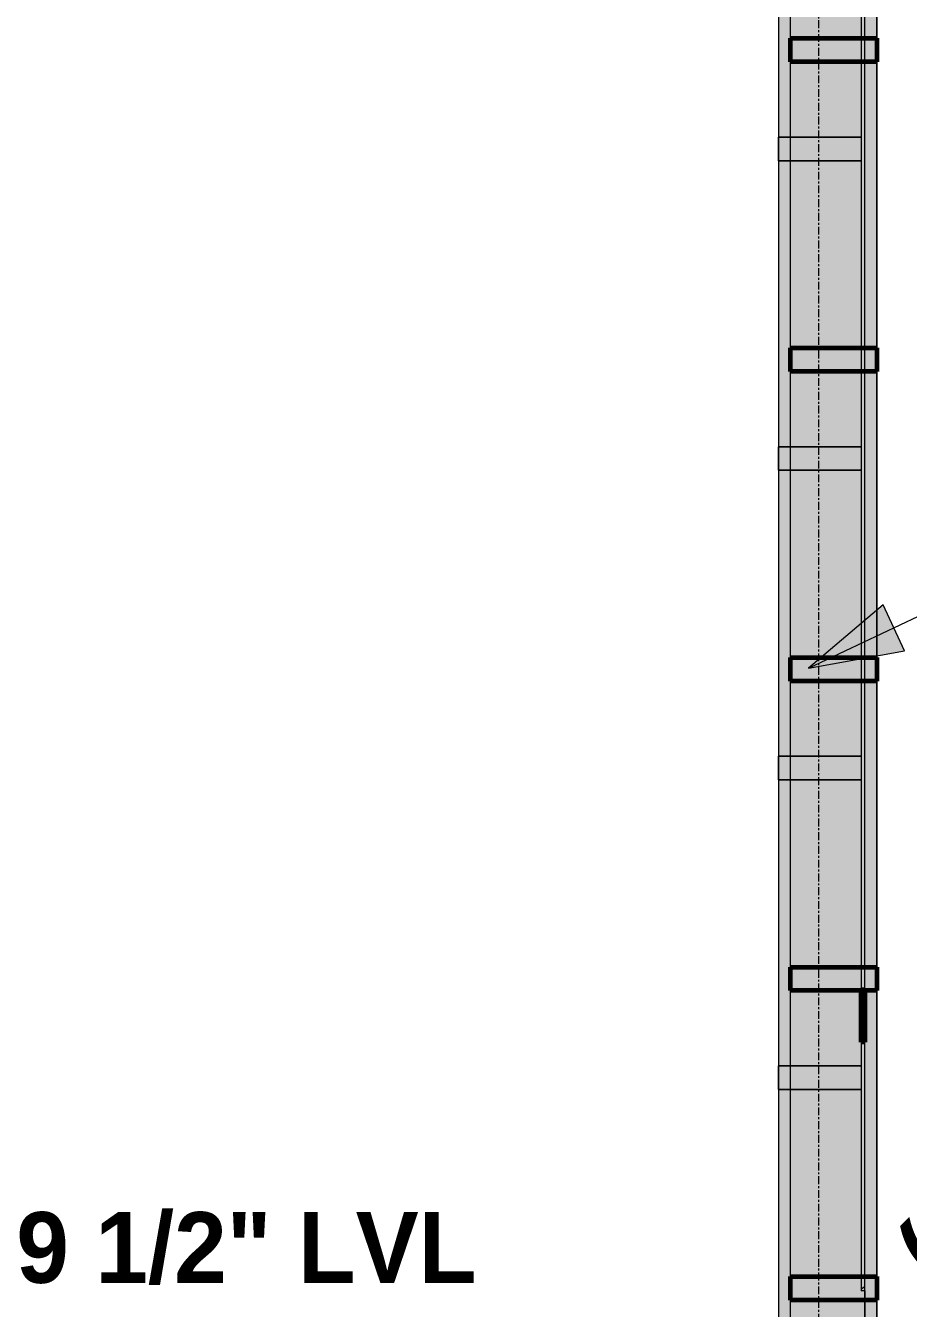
# Model space of a CAD drawing. Header units: inches. Extents: x -3226 to -1722, y 8184 to 8997.
# Drawn here: x -2382.2 to -2326.1, y 8511.6 to 8593.1 of the extents above; entities that cross this region are included whole.
import ezdxf

# ---------------------------------------------------------------- set-up
doc = ezdxf.new("R2010")
doc.units = ezdxf.units.IN
doc.header["$MEASUREMENT"] = 0
doc.linetypes.add('Grid Line 1_2_', pattern=[0.8749999999999999, 0.4999999999999999, -0.125, 0.125, -0.125])
for name, color, linetype, lineweight in [('A-GLAZ-CWMG', 51, 'Continuous', 9), ('A-GLAZ-CWMG-2', 51, 'Continuous', 60), ('G-ANNO-TEXT', 231, 'Continuous', 9), ('S-BEAM', 12, 'Continuous', 9), ('S-BEAM-3', 193, 'Continuous', 9), ('S-BEAM-4', 12, 'Continuous', 60), ('S-BEAM-IDEN', 2, 'Continuous', 9), ('S-COLS-IDEN', 171, 'Continuous', 9), ('S-GRID-1', 1, 'Grid Line 1_2_', 9)]:
    doc.layers.add(name, color=color, linetype=linetype, lineweight=lineweight)
doc.layers.add('A-GLAZ-CWMG-1', color=235, linetype='Continuous', lineweight=9, transparency=0.4)
doc.styles.add('Century Gothic_B', font='GOTHICB.TTF', dxfattribs={"height": 4.499999999999996})

# ---------------------------------------------------------------- blocks, each defined once
blk = doc.blocks.new('Rectangular Mullion - Stud - Base_Head-V1-FRAMING - 2ND FLOOR')
at = {"layer": 'A-GLAZ-CWMG-1'}
h = blk.add_hatch(color=256, dxfattribs=at)
h.paths.add_polyline_path([(-2328.086683847686, 8493.917037755384), (-2328.086683847614, 8506.819381505382), (-2328.836683847605, 8506.819381505382), (-2328.836683847733, 8505.819381505295), (-2333.586683847638, 8505.819381505295), (-2333.586683847663, 8493.917037755386)], flags=0)
h.paths.add_polyline_path([(-2328.836683847711, 8510.319381505384), (-2328.086683847591, 8510.319381505382), (-2328.086683847591, 8512.100631505378), (-2328.836683847711, 8512.100631505378), (-2328.836683847711, 8510.819381505366)], flags=0)
for points in [[(-2328.086683847614, 8506.819381505382), (-2328.086683847614, 8510.319381505382), (-2328.836683847605, 8510.319381505384), (-2328.836683847605, 8506.819381505382)], [(-2328.086683847686, 8492.417037755384), (-2328.086683847686, 8493.917037755384), (-2333.586683847663, 8493.917037755386), (-2333.586683847663, 8492.417037755386)]]:
    blk.add_hatch(color=256, dxfattribs=at).paths.add_polyline_path(points, flags=0)
at = {"layer": 'A-GLAZ-CWMG'}
for p, q in [((-2333.586683847614, 8510.819381505362), (-2333.586683847613, 8512.10063150538)), ((-2333.586683847614, 8510.819381505362), (-2333.586683847613, 8512.10063150538)), ((-2328.086683847613, 8512.100631505373), (-2328.086683847635, 8493.917037755373)), ((-2328.086683847635, 8493.917037755373), (-2328.086683847613, 8512.100631505373)), ((-2333.586683847635, 8493.91703775538), (-2333.58668384762, 8506.319381505362)), ((-2333.586683847635, 8493.91703775538), (-2333.58668384762, 8506.319381505362)), ((-2333.586683847636, 8492.417037755378), (-2333.586683847635, 8493.91703775538)), ((-2333.586683847636, 8492.417037755378), (-2333.586683847635, 8493.91703775538)), ((-2328.086683847635, 8493.917037755373), (-2328.086683847636, 8492.417037755371)), ((-2328.086683847636, 8492.417037755371), (-2328.086683847635, 8493.917037755373))]:
    blk.add_line(p, q, dxfattribs=at)
blk = doc.blocks.new('Rectangular Mullion - Stud - Base_Head-1810186-FRAMING - 2ND FLOOR')
at = {"layer": 'A-GLAZ-CWMG-1'}
for points in [[(-2328.08668384771, 8415.182662755384), (-2328.086683847709, 8433.366256505382), (-2333.586683847733, 8433.366256505384), (-2333.586683847733, 8415.182662755384)], [(-2328.086683847709, 8413.682662755376), (-2328.08668384771, 8415.182662755384), (-2333.586683847733, 8415.182662755384), (-2333.586683847733, 8413.682662755378)]]:
    blk.add_hatch(color=256, dxfattribs=at).paths.add_polyline_path(points, flags=0)
at = {"layer": 'A-GLAZ-CWMG'}
for p, q in [((-2333.586683847729, 8415.18266275538), (-2333.586683847707, 8433.36625650538)), ((-2333.586683847729, 8415.18266275538), (-2333.586683847707, 8433.36625650538)), ((-2328.086683847707, 8433.366256505373), (-2328.086683847729, 8415.182662755373)), ((-2328.086683847729, 8415.182662755373), (-2328.086683847707, 8433.366256505373)), ((-2333.58668384773, 8413.682662755378), (-2333.586683847729, 8415.18266275538)), ((-2333.58668384773, 8413.682662755378), (-2333.586683847729, 8415.18266275538)), ((-2328.086683847729, 8415.182662755373), (-2328.08668384773, 8413.682662755373)), ((-2328.08668384773, 8413.682662755373), (-2328.086683847729, 8415.182662755373))]:
    blk.add_line(p, q, dxfattribs=at)
blk = doc.blocks.new('Rectangular Mullion - Stud - Vertical-V2-FRAMING - 2ND FLOOR')
at = {"layer": 'A-GLAZ-CWMG'}
h = blk.add_hatch(dxfattribs=at)
h.set_pattern_fill('FP_3', color=256, style=0, pattern_type=2)
h.set_pattern_definition([(94.764, (-4053.333, 2328.087), (20.02931618821471, -264.3307305309629), [2.89, -286.108]), (78.69, (-4053.573, 2330.967), (14.76922922221695, 97.84663696919588), [3.671, -118.705]), (45, (-4052.853, 2334.567), (0, 24.0006183670338), [2.715, -31.226]), (43.152, (-4050.933, 2336.487), (358.505906509707, 337.5942767252627), [5.263999999999999, -521.0980000000001]), (77.005, (-4047.093, 2340.087), (-51.50723318222288, -215.1908780011646), [3.202, -316.9979999999999]), (90, (-4046.373, 2343.207), (-24, 24), [6, -18]), (99.46199999999997, (-4046.373, 2349.207), (16.21514078295856, -121.2976095988245), [2.92, -143.067]), (95.711, (-4046.853, 2328.087), (19.24913860139924, -216.4749802242839), [2.412, -238.785]), (90, (-4047.093, 2330.487), (-24, 24), [3.6, -20.4]), (61.699, (-4047.093, 2334.087), (141.1392946647662, 265.5406773952575), [3.543999999999999, -350.8119999999999]), (37.875, (-4045.413, 2337.207), (-122.5849696210112, -92.67717717440348), [5.472999999999999, -268.169]), (50.71100000000001, (-4041.093, 2340.567), (117.3845733059187, 146.1393804379483), [3.411, -337.693]), (83.66, (-4038.933, 2343.207), (18.7314135364156, 192.5853556813908), [4.347, -212.983]), (101.889, (-4038.453, 2347.527), (69.58287241230998, -336.5083835327913), [4.66, -461.336]), (96.70999999999997, (-4039.413, 2328.087), (-26.78553556260882, 215.6725673645682), [4.108, -406.7059999999999]), (86.633, (-4039.893, 2332.167), (21.19016941620646, 384.1656101346299), [4.087, -404.6180000000001]), (56.31, (-4039.653, 2336.247), (-35.07641904094049, -40.61546705707504), [4.327, -82.20700000000001]), (42.51, (-4037.253, 2339.847), (262.0099371695428, 242.1715808872137), [3.907, -386.785]), (75.069, (-4034.373, 2342.487), (69.01056513406328, 264.79744534243), [3.726, -368.854]), (90, (-4033.413, 2346.087), (-24, 24), [2.88, -21.12]), (102.995, (-4033.413, 2348.967), (-51.50723318222286, 215.1908780011647), [3.202, -316.998]), (90, (-4057.413, 2335.527), (-24, 24), [0.063, -23.937]), (226.848, (-4053.813, 2338.887), (337.5942767252627, 358.505906509707), [5.263999999999999, -521.0980000000001]), (243.435, (-4033.413, 2335.047), (-4.799913509046251, -33.59960893084434), [2.147, -51.519]), (261.87, (-4034.373, 2333.127), (-17.27987513798594, -144.9601737037302), [3.394, -166.312]), (293.199, (-4034.853, 2329.767), (53.79380276673779, -117.5174285835651), [1.828, -180.951]), (63.435, (-4053.813, 2338.887), (4.799913509046254, 33.59960893084435), [2.683, -50.982]), (83.29000000000002, (-4052.613, 2341.287), (-26.78553556260885, -215.6725673645682), [4.108, -406.7059999999999]), (100.125, (-4052.133, 2345.367), (-73.66378218911078, 407.7025083790818), [6.826000000000001, -675.804]), (100.305, (-4055.973, 2328.087), (-28.22483880559014, 143.2323319798936), [2.683, -265.6449999999999]), (74.476, (-4056.453, 2330.727), (-74.47540965250317, -263.3122991869006), [4.483999999999999, -443.873]), (47.121, (-4055.253, 2335.047), (-289.8411279118968, -310.289715117597), [4.585, -453.934]), (55.305, (-4052.133, 2338.407), (165.5030354409678, 241.7281733535124), [3.795, -375.679]), (80.538, (-4049.973, 2341.527), (16.21514078295858, 121.2976095988245), [4.38, -141.607]), (96.58200000000001, (-4049.253, 2345.847), (46.17851199007276, -408.2103708731354), [6.281000000000001, -621.859]), (98.13, (-4049.973, 2328.087), (17.27987513798594, -144.9601737037302), [3.394, -166.312]), (78.69, (-4050.453, 2331.447), (14.76922922221695, 97.84663696919588), [3.671, -118.705]), (47.49000000000001, (-4049.733, 2335.047), (-242.1715808872137, -262.0099371695428), [3.907, -386.785]), (45, (-4047.093, 2337.927), (0, 24.0006183670338), [4.412, -29.529]), (72.64600000000002, (-4043.973, 2341.047), (-98.73318410026577, -311.1457208534661), [4.023, -398.29]), (93.36599999999999, (-4042.773, 2344.887), (21.18346445820954, -384.1659799143434), [4.086999999999999, -404.618]), (107.103, (-4043.013, 2348.967), (-75.37452470121625, 238.96152613353), [3.263999999999999, -323.1709999999999]), (98.74600000000001, (-4043.973, 2328.087), (-27.60680007974507, 167.4452974268223), [3.157, -312.514]), (75.069, (-4044.453, 2331.207), (69.01056513406328, 264.79744534243), [3.726, -368.854]), (57.995, (-4043.493, 2334.807), (-76.31397481393552, -117.3041158020383), [4.528, -221.887]), (40.101, (-4041.093, 2338.647), (-313.2440778337897, -262.5224570852152), [5.961, -590.186]), (74.05500000000002, (-4036.533, 2342.487), (-30.33941317919353, -94.18917250375533), [3.493999999999999, -171.228]), (96.00899999999999, (-4035.573, 2345.847), (-26.49841583853793, 239.7372668778218), [4.584999999999999, -453.934]), (113.199, (-4036.053, 2350.407), (-53.79380276673778, 117.5174285835651), [1.828, -180.951]), (99.46199999999997, (-4036.773, 2328.087), (16.21514078295856, -121.2976095988245), [2.92, -143.067]), (79.992, (-4037.253, 2330.967), (45.2621938131503, 264.4835940776305), [4.143, -410.161]), (52.595, (-4036.533, 2335.047), (238.2169453167593, 313.363919411524), [5.135999999999999, -508.4859999999999]), (60.94500000000001, (-4057.413, 2339.127), (91.92571019735878, 170.2633482746983), [2.471, -244.624]), (79.21600000000001, (-4056.213, 2341.287), (-74.20400149796552, -383.5801133931345), [5.131, -507.931]), (97.12499999999997, (-4055.253, 2346.327), (18.09215437777888, -168.7389666881086), [5.805, -187.689])])
h.paths.add_polyline_path([(0.5937499999853911, -0.7500000000758859), (1.500000000010061, -0.750000000076909), (1.50000000000972, -1.00000000001819), (0.5937499999850501, -1.000000000017166)], flags=0)
for p, q in [((0, -5.5), (0, 0)), ((0, 0), (1.5, 0)), ((1.5, 0), (1.5, -0.7500000000154615)), ((1.5, -1.0000000000156), (1.5, -5.5)), ((1.5, -5.5), (0, -5.5))]:
    blk.add_line(p, q, dxfattribs=at)
at = {"layer": 'A-GLAZ-CWMG-2'}
for p, q in [((1.5, 0), (0, 0)), ((0, 0), (0, -5.500000000000113)), ((1.5, -5.500000000000113), (1.5, 0)), ((0, -5.500000000000113), (1.5, -5.500000000000113))]:
    blk.add_line(p, q, dxfattribs=at)
blk = doc.blocks.new('Rectangular Mullion - Stud - Vertical-V3-FRAMING - 2ND FLOOR')
at = {"layer": 'A-GLAZ-CWMG'}
h = blk.add_hatch(dxfattribs=at)
h.set_pattern_fill('FP_4', color=256, style=0, pattern_type=2)
h.set_pattern_definition([(94.764, (-4073.017, 2328.087), (20.02931618821471, -264.3307305309629), [2.89, -286.108]), (78.69, (-4073.257, 2330.967), (14.76922922221695, 97.84663696919588), [3.671, -118.705]), (45, (-4072.537, 2334.567), (0, 24.0006183670338), [2.715, -31.226]), (43.152, (-4070.617, 2336.487), (358.505906509707, 337.5942767252627), [5.263999999999999, -521.0980000000001]), (77.005, (-4066.777, 2340.087), (-51.50723318222288, -215.1908780011646), [3.202, -316.9979999999999]), (90, (-4066.057, 2343.207), (-24, 24), [6, -18]), (99.46199999999997, (-4066.057, 2349.207), (16.21514078295856, -121.2976095988245), [2.92, -143.067]), (95.711, (-4066.537, 2328.087), (19.24913860139924, -216.4749802242839), [2.412, -238.785]), (90, (-4066.777, 2330.487), (-24, 24), [3.6, -20.4]), (61.699, (-4066.777, 2334.087), (141.1392946647662, 265.5406773952575), [3.543999999999999, -350.8119999999999]), (37.875, (-4065.097, 2337.207), (-122.5849696210112, -92.67717717440348), [5.472999999999999, -268.169]), (50.71100000000001, (-4060.777, 2340.567), (117.3845733059187, 146.1393804379483), [3.411, -337.693]), (83.66, (-4058.617, 2343.207), (18.7314135364156, 192.5853556813908), [4.347, -212.983]), (101.889, (-4058.137, 2347.527), (69.58287241230998, -336.5083835327913), [4.66, -461.336]), (96.70999999999997, (-4059.097, 2328.087), (-26.78553556260882, 215.6725673645682), [4.108, -406.7059999999999]), (86.633, (-4059.577, 2332.167), (21.19016941620646, 384.1656101346299), [4.087, -404.6180000000001]), (56.31, (-4059.337, 2336.247), (-35.07641904094049, -40.61546705707504), [4.327, -82.20700000000001]), (42.51, (-4056.937, 2339.847), (262.0099371695428, 242.1715808872137), [3.907, -386.785]), (75.069, (-4054.057, 2342.487), (69.01056513406328, 264.79744534243), [3.726, -368.854]), (90, (-4053.097, 2346.087), (-24, 24), [2.88, -21.12]), (102.995, (-4053.097, 2348.967), (-51.50723318222286, 215.1908780011647), [3.202, -316.998]), (90, (-4077.097, 2335.527), (-24, 24), [0.063, -23.937]), (226.848, (-4073.497, 2338.887), (337.5942767252627, 358.505906509707), [5.263999999999999, -521.0980000000001]), (243.435, (-4053.097, 2335.047), (-4.799913509046251, -33.59960893084434), [2.147, -51.519]), (261.87, (-4054.057, 2333.127), (-17.27987513798594, -144.9601737037302), [3.394, -166.312]), (293.199, (-4054.537, 2329.767), (53.79380276673779, -117.5174285835651), [1.828, -180.951]), (63.435, (-4073.497, 2338.887), (4.799913509046254, 33.59960893084435), [2.683, -50.982]), (83.29000000000002, (-4072.297, 2341.287), (-26.78553556260885, -215.6725673645682), [4.108, -406.7059999999999]), (100.125, (-4071.817, 2345.367), (-73.66378218911078, 407.7025083790818), [6.826000000000001, -675.804]), (100.305, (-4075.657, 2328.087), (-28.22483880559014, 143.2323319798936), [2.683, -265.6449999999999]), (74.476, (-4076.137, 2330.727), (-74.47540965250317, -263.3122991869006), [4.483999999999999, -443.873]), (47.121, (-4074.937, 2335.047), (-289.8411279118968, -310.289715117597), [4.585, -453.934]), (55.305, (-4071.817, 2338.407), (165.5030354409678, 241.7281733535124), [3.795, -375.679]), (80.538, (-4069.657, 2341.527), (16.21514078295858, 121.2976095988245), [4.38, -141.607]), (96.58200000000001, (-4068.937, 2345.847), (46.17851199007276, -408.2103708731354), [6.281000000000001, -621.859]), (98.13, (-4069.657, 2328.087), (17.27987513798594, -144.9601737037302), [3.394, -166.312]), (78.69, (-4070.137, 2331.447), (14.76922922221695, 97.84663696919588), [3.671, -118.705]), (47.49000000000001, (-4069.417, 2335.047), (-242.1715808872137, -262.0099371695428), [3.907, -386.785]), (45, (-4066.777, 2337.927), (0, 24.0006183670338), [4.412, -29.529]), (72.64600000000002, (-4063.657, 2341.047), (-98.73318410026577, -311.1457208534661), [4.023, -398.29]), (93.36599999999999, (-4062.457, 2344.887), (21.18346445820954, -384.1659799143434), [4.086999999999999, -404.618]), (107.103, (-4062.697, 2348.967), (-75.37452470121625, 238.96152613353), [3.263999999999999, -323.1709999999999]), (98.74600000000001, (-4063.657, 2328.087), (-27.60680007974507, 167.4452974268223), [3.157, -312.514]), (75.069, (-4064.137, 2331.207), (69.01056513406328, 264.79744534243), [3.726, -368.854]), (57.995, (-4063.177, 2334.807), (-76.31397481393552, -117.3041158020383), [4.528, -221.887]), (40.101, (-4060.777, 2338.647), (-313.2440778337897, -262.5224570852152), [5.961, -590.186]), (74.05500000000002, (-4056.217, 2342.487), (-30.33941317919353, -94.18917250375533), [3.493999999999999, -171.228]), (96.00899999999999, (-4055.257, 2345.847), (-26.49841583853793, 239.7372668778218), [4.584999999999999, -453.934]), (113.199, (-4055.737, 2350.407), (-53.79380276673778, 117.5174285835651), [1.828, -180.951]), (99.46199999999997, (-4056.457, 2328.087), (16.21514078295856, -121.2976095988245), [2.92, -143.067]), (79.992, (-4056.937, 2330.967), (45.2621938131503, 264.4835940776305), [4.143, -410.161]), (52.595, (-4056.217, 2335.047), (238.2169453167593, 313.363919411524), [5.135999999999999, -508.4859999999999]), (60.94500000000001, (-4077.097, 2339.127), (91.92571019735878, 170.2633482746983), [2.471, -244.624]), (79.21600000000001, (-4075.897, 2341.287), (-74.20400149796552, -383.5801133931345), [5.131, -507.931]), (97.12499999999997, (-4074.937, 2346.327), (18.09215437777888, -168.7389666881086), [5.805, -187.689])])
h.paths.add_polyline_path([(0.07946514310455653, -0.7500000000746921), (1.500000000009635, -0.7500000000763974), (1.500000000009294, -0.9999999998877341), (0.07946514310421547, -0.9999999998860288)], flags=0)
for p, q in [((0, -0.7499999998846828), (0, 0)), ((0, 0), (1.5, 0)), ((1.5, 0), (1.5, -0.7499999998845223)), ((0, -5.5), (0, -1.0000000000156)), ((1.5, -1.00000000001544), (1.5, -5.5)), ((1.5, -5.5), (0, -5.5))]:
    blk.add_line(p, q, dxfattribs=at)
at = {"layer": 'A-GLAZ-CWMG-2'}
for p, q in [((1.5, 0), (0, 0)), ((0, 0), (0, -5.500000000000113)), ((1.5, -5.500000000000113), (1.5, 0)), ((0, -5.500000000000113), (1.5, -5.500000000000113))]:
    blk.add_line(p, q, dxfattribs=at)
blk = doc.blocks.new('Rectangular Mullion - Stud - Vertical-V4-FRAMING - 2ND FLOOR')
at = {"layer": 'A-GLAZ-CWMG'}
h = blk.add_hatch(dxfattribs=at)
h.set_pattern_fill('FP_5', color=256, style=0, pattern_type=2)
h.set_pattern_definition([(94.764, (-4092.7, 2328.087), (20.02931618821471, -264.3307305309629), [2.89, -286.108]), (78.69, (-4092.94, 2330.967), (14.76922922221695, 97.84663696919588), [3.671, -118.705]), (45, (-4092.22, 2334.567), (0, 24.0006183670338), [2.715, -31.226]), (43.152, (-4090.3, 2336.487), (358.505906509707, 337.5942767252627), [5.263999999999999, -521.0980000000001]), (77.005, (-4086.46, 2340.087), (-51.50723318222288, -215.1908780011646), [3.202, -316.9979999999999]), (90, (-4085.74, 2343.207), (-24, 24), [6, -18]), (99.46199999999997, (-4085.74, 2349.207), (16.21514078295856, -121.2976095988245), [2.92, -143.067]), (95.711, (-4086.22, 2328.087), (19.24913860139924, -216.4749802242839), [2.412, -238.785]), (90, (-4086.46, 2330.487), (-24, 24), [3.6, -20.4]), (61.699, (-4086.46, 2334.087), (141.1392946647662, 265.5406773952575), [3.543999999999999, -350.8119999999999]), (37.875, (-4084.78, 2337.207), (-122.5849696210112, -92.67717717440348), [5.472999999999999, -268.169]), (50.71100000000001, (-4080.46, 2340.567), (117.3845733059187, 146.1393804379483), [3.411, -337.693]), (83.66, (-4078.3, 2343.207), (18.7314135364156, 192.5853556813908), [4.347, -212.983]), (101.889, (-4077.82, 2347.527), (69.58287241230998, -336.5083835327913), [4.66, -461.336]), (96.70999999999997, (-4078.78, 2328.087), (-26.78553556260882, 215.6725673645682), [4.108, -406.7059999999999]), (86.633, (-4079.26, 2332.167), (21.19016941620646, 384.1656101346299), [4.087, -404.6180000000001]), (56.31, (-4079.02, 2336.247), (-35.07641904094049, -40.61546705707504), [4.327, -82.20700000000001]), (42.51, (-4076.62, 2339.847), (262.0099371695428, 242.1715808872137), [3.907, -386.785]), (75.069, (-4073.74, 2342.487), (69.01056513406328, 264.79744534243), [3.726, -368.854]), (90, (-4072.78, 2346.087), (-24, 24), [2.88, -21.12]), (102.995, (-4072.78, 2348.967), (-51.50723318222286, 215.1908780011647), [3.202, -316.998]), (90, (-4096.78, 2335.527), (-24, 24), [0.063, -23.937]), (226.848, (-4093.18, 2338.887), (337.5942767252627, 358.505906509707), [5.263999999999999, -521.0980000000001]), (243.435, (-4072.78, 2335.047), (-4.799913509046251, -33.59960893084434), [2.147, -51.519]), (261.87, (-4073.74, 2333.127), (-17.27987513798594, -144.9601737037302), [3.394, -166.312]), (293.199, (-4074.22, 2329.767), (53.79380276673779, -117.5174285835651), [1.828, -180.951]), (63.435, (-4093.18, 2338.887), (4.799913509046254, 33.59960893084435), [2.683, -50.982]), (83.29000000000002, (-4091.98, 2341.287), (-26.78553556260885, -215.6725673645682), [4.108, -406.7059999999999]), (100.125, (-4091.5, 2345.367), (-73.66378218911078, 407.7025083790818), [6.826000000000001, -675.804]), (100.305, (-4095.34, 2328.087), (-28.22483880559014, 143.2323319798936), [2.683, -265.6449999999999]), (74.476, (-4095.82, 2330.727), (-74.47540965250317, -263.3122991869006), [4.483999999999999, -443.873]), (47.121, (-4094.62, 2335.047), (-289.8411279118968, -310.289715117597), [4.585, -453.934]), (55.305, (-4091.5, 2338.407), (165.5030354409678, 241.7281733535124), [3.795, -375.679]), (80.538, (-4089.34, 2341.527), (16.21514078295858, 121.2976095988245), [4.38, -141.607]), (96.58200000000001, (-4088.62, 2345.847), (46.17851199007276, -408.2103708731354), [6.281000000000001, -621.859]), (98.13, (-4089.34, 2328.087), (17.27987513798594, -144.9601737037302), [3.394, -166.312]), (78.69, (-4089.82, 2331.447), (14.76922922221695, 97.84663696919588), [3.671, -118.705]), (47.49000000000001, (-4089.1, 2335.047), (-242.1715808872137, -262.0099371695428), [3.907, -386.785]), (45, (-4086.46, 2337.927), (0, 24.0006183670338), [4.412, -29.529]), (72.64600000000002, (-4083.34, 2341.047), (-98.73318410026577, -311.1457208534661), [4.023, -398.29]), (93.36599999999999, (-4082.14, 2344.887), (21.18346445820954, -384.1659799143434), [4.086999999999999, -404.618]), (107.103, (-4082.38, 2348.967), (-75.37452470121625, 238.96152613353), [3.263999999999999, -323.1709999999999]), (98.74600000000001, (-4083.34, 2328.087), (-27.60680007974507, 167.4452974268223), [3.157, -312.514]), (75.069, (-4083.82, 2331.207), (69.01056513406328, 264.79744534243), [3.726, -368.854]), (57.995, (-4082.86, 2334.807), (-76.31397481393552, -117.3041158020383), [4.528, -221.887]), (40.101, (-4080.46, 2338.647), (-313.2440778337897, -262.5224570852152), [5.961, -590.186]), (74.05500000000002, (-4075.9, 2342.487), (-30.33941317919353, -94.18917250375533), [3.493999999999999, -171.228]), (96.00899999999999, (-4074.94, 2345.847), (-26.49841583853793, 239.7372668778218), [4.584999999999999, -453.934]), (113.199, (-4075.42, 2350.407), (-53.79380276673778, 117.5174285835651), [1.828, -180.951]), (99.46199999999997, (-4076.14, 2328.087), (16.21514078295856, -121.2976095988245), [2.92, -143.067]), (79.992, (-4076.62, 2330.967), (45.2621938131503, 264.4835940776305), [4.143, -410.161]), (52.595, (-4075.9, 2335.047), (238.2169453167593, 313.363919411524), [5.135999999999999, -508.4859999999999]), (60.94500000000001, (-4096.78, 2339.127), (91.92571019735878, 170.2633482746983), [2.471, -244.624]), (79.21600000000001, (-4095.58, 2341.287), (-74.20400149796552, -383.5801133931345), [5.131, -507.931]), (97.12499999999997, (-4094.62, 2346.327), (18.09215437777888, -168.7389666881086), [5.805, -187.689])])
h.paths.add_polyline_path([(1.006128513836302e-11, -0.7500000000980548), (1.500000000009891, -0.7500000000999306), (1.500000000009549, -0.9999999999112673), (9.720224625198169e-12, -0.9999999999093915)], flags=0)
for p, q in [((0, -0.7499999998846821), (0, 0)), ((0, 0), (1.5, 0)), ((1.5, 0), (1.5, -0.7499999998846821)), ((0, -5.5), (0, -1.00000000001576)), ((1.5, -1.00000000001576), (1.5, -5.5)), ((1.5, -5.5), (0, -5.5))]:
    blk.add_line(p, q, dxfattribs=at)
at = {"layer": 'A-GLAZ-CWMG-2'}
for p, q in [((1.5, 0), (0, 0)), ((0, 0), (0, -5.500000000000113)), ((1.5, -5.500000000000113), (1.5, 0)), ((0, -5.500000000000113), (1.5, -5.500000000000113))]:
    blk.add_line(p, q, dxfattribs=at)
blk = doc.blocks.new('Rectangular Mullion - Stud - Vertical-V5-FRAMING - 2ND FLOOR')
at = {"layer": 'A-GLAZ-CWMG'}
h = blk.add_hatch(dxfattribs=at)
h.set_pattern_fill('FP_6', color=256, style=0, pattern_type=2)
h.set_pattern_definition([(94.764, (-4112.384, 2328.087), (20.02931618821471, -264.3307305309629), [2.89, -286.108]), (78.69, (-4112.624, 2330.967), (14.76922922221695, 97.84663696919588), [3.671, -118.705]), (45, (-4111.904, 2334.567), (0, 24.0006183670338), [2.715, -31.226]), (43.152, (-4109.984, 2336.487), (358.505906509707, 337.5942767252627), [5.263999999999999, -521.0980000000001]), (77.005, (-4106.144, 2340.087), (-51.50723318222288, -215.1908780011646), [3.202, -316.9979999999999]), (90, (-4105.424, 2343.207), (-24, 24), [6, -18]), (99.46199999999997, (-4105.424, 2349.207), (16.21514078295856, -121.2976095988245), [2.92, -143.067]), (95.711, (-4105.904, 2328.087), (19.24913860139924, -216.4749802242839), [2.412, -238.785]), (90, (-4106.144, 2330.487), (-24, 24), [3.6, -20.4]), (61.699, (-4106.144, 2334.087), (141.1392946647662, 265.5406773952575), [3.543999999999999, -350.8119999999999]), (37.875, (-4104.464, 2337.207), (-122.5849696210112, -92.67717717440348), [5.472999999999999, -268.169]), (50.71100000000001, (-4100.144, 2340.567), (117.3845733059187, 146.1393804379483), [3.411, -337.693]), (83.66, (-4097.984, 2343.207), (18.7314135364156, 192.5853556813908), [4.347, -212.983]), (101.889, (-4097.504, 2347.527), (69.58287241230998, -336.5083835327913), [4.66, -461.336]), (96.70999999999997, (-4098.464, 2328.087), (-26.78553556260882, 215.6725673645682), [4.108, -406.7059999999999]), (86.633, (-4098.944, 2332.167), (21.19016941620646, 384.1656101346299), [4.087, -404.6180000000001]), (56.31, (-4098.704000000001, 2336.247), (-35.07641904094049, -40.61546705707504), [4.327, -82.20700000000001]), (42.51, (-4096.304, 2339.847), (262.0099371695428, 242.1715808872137), [3.907, -386.785]), (75.069, (-4093.424, 2342.487), (69.01056513406328, 264.79744534243), [3.726, -368.854]), (90, (-4092.464, 2346.087), (-24, 24), [2.88, -21.12]), (102.995, (-4092.464, 2348.967), (-51.50723318222286, 215.1908780011647), [3.202, -316.998]), (90, (-4116.464, 2335.527), (-24, 24), [0.063, -23.937]), (226.848, (-4112.864, 2338.887), (337.5942767252627, 358.505906509707), [5.263999999999999, -521.0980000000001]), (243.435, (-4092.464, 2335.047), (-4.799913509046251, -33.59960893084434), [2.147, -51.519]), (261.87, (-4093.424, 2333.127), (-17.27987513798594, -144.9601737037302), [3.394, -166.312]), (293.199, (-4093.904, 2329.767), (53.79380276673779, -117.5174285835651), [1.828, -180.951]), (63.435, (-4112.864, 2338.887), (4.799913509046254, 33.59960893084435), [2.683, -50.982]), (83.29000000000002, (-4111.664000000001, 2341.287), (-26.78553556260885, -215.6725673645682), [4.108, -406.7059999999999]), (100.125, (-4111.184, 2345.367), (-73.66378218911078, 407.7025083790818), [6.826000000000001, -675.804]), (100.305, (-4115.024, 2328.087), (-28.22483880559014, 143.2323319798936), [2.683, -265.6449999999999]), (74.476, (-4115.504, 2330.727), (-74.47540965250317, -263.3122991869006), [4.483999999999999, -443.873]), (47.121, (-4114.304, 2335.047), (-289.8411279118968, -310.289715117597), [4.585, -453.934]), (55.305, (-4111.184, 2338.407), (165.5030354409678, 241.7281733535124), [3.795, -375.679]), (80.538, (-4109.024, 2341.527), (16.21514078295858, 121.2976095988245), [4.38, -141.607]), (96.58200000000001, (-4108.304, 2345.847), (46.17851199007276, -408.2103708731354), [6.281000000000001, -621.859]), (98.13, (-4109.024, 2328.087), (17.27987513798594, -144.9601737037302), [3.394, -166.312]), (78.69, (-4109.504, 2331.447), (14.76922922221695, 97.84663696919588), [3.671, -118.705]), (47.49000000000001, (-4108.784000000001, 2335.047), (-242.1715808872137, -262.0099371695428), [3.907, -386.785]), (45, (-4106.144, 2337.927), (0, 24.0006183670338), [4.412, -29.529]), (72.64600000000002, (-4103.024, 2341.047), (-98.73318410026577, -311.1457208534661), [4.023, -398.29]), (93.36599999999999, (-4101.824000000001, 2344.887), (21.18346445820954, -384.1659799143434), [4.086999999999999, -404.618]), (107.103, (-4102.064, 2348.967), (-75.37452470121625, 238.96152613353), [3.263999999999999, -323.1709999999999]), (98.74600000000001, (-4103.024, 2328.087), (-27.60680007974507, 167.4452974268223), [3.157, -312.514]), (75.069, (-4103.504, 2331.207), (69.01056513406328, 264.79744534243), [3.726, -368.854]), (57.995, (-4102.544, 2334.807), (-76.31397481393552, -117.3041158020383), [4.528, -221.887]), (40.101, (-4100.144, 2338.647), (-313.2440778337897, -262.5224570852152), [5.961, -590.186]), (74.05500000000002, (-4095.584, 2342.487), (-30.33941317919353, -94.18917250375533), [3.493999999999999, -171.228]), (96.00899999999999, (-4094.624, 2345.847), (-26.49841583853793, 239.7372668778218), [4.584999999999999, -453.934]), (113.199, (-4095.104, 2350.407), (-53.79380276673778, 117.5174285835651), [1.828, -180.951]), (99.46199999999997, (-4095.824, 2328.087), (16.21514078295856, -121.2976095988245), [2.92, -143.067]), (79.992, (-4096.304, 2330.967), (45.2621938131503, 264.4835940776305), [4.143, -410.161]), (52.595, (-4095.584, 2335.047), (238.2169453167593, 313.363919411524), [5.135999999999999, -508.4859999999999]), (60.94500000000001, (-4116.464, 2339.127), (91.92571019735878, 170.2633482746983), [2.471, -244.624]), (79.21600000000001, (-4115.264, 2341.287), (-74.20400149796552, -383.5801133931345), [5.131, -507.931]), (97.12499999999997, (-4114.304, 2346.327), (18.09215437777888, -168.7389666881086), [5.805, -187.689])])
h.paths.add_polyline_path([(9.720224625198169e-12, -0.7500000000985664), (1.500000000009549, -0.7500000001002717), (1.500000000009208, -1.00000000008896), (9.379164112033321e-12, -1.000000000087254)], flags=0)
for p, q in [((0, -0.7499999998845223), (0, 0)), ((0, 0), (1.5, 0)), ((1.5, 0), (1.5, -0.7499999998845222)), ((0, -5.5), (0, -1.0000000000156)), ((1.5, -1.0000000000156), (1.5, -5.5)), ((1.5, -5.5), (0, -5.5))]:
    blk.add_line(p, q, dxfattribs=at)
at = {"layer": 'A-GLAZ-CWMG-2'}
for p, q in [((1.5, 0), (0, 0)), ((0, 0), (0, -5.500000000000113)), ((1.5, -5.500000000000113), (1.5, 0)), ((0, -5.500000000000113), (1.5, -5.500000000000113))]:
    blk.add_line(p, q, dxfattribs=at)
blk = doc.blocks.new('Rectangular Mullion - Stud - Vertical-V6-FRAMING - 2ND FLOOR')
at = {"layer": 'A-GLAZ-CWMG'}
for p, q in [((0, -0.7499999998846821), (0, 0)), ((0, 0), (1.5, 0)), ((1.5, 0), (1.5, -0.7499999998846821)), ((0, -5.5), (0, -1.00000000001576)), ((1.5, -1.00000000001576), (1.5, -5.5)), ((1.5, -5.5), (0, -5.5))]:
    blk.add_line(p, q, dxfattribs=at)
at = {"layer": 'A-GLAZ-CWMG-2'}
for p, q in [((1.5, 0), (0, 0)), ((0, 0), (0, -5.500000000000113)), ((1.5, -5.500000000000113), (1.5, 0)), ((0, -5.500000000000113), (1.5, -5.500000000000113))]:
    blk.add_line(p, q, dxfattribs=at)
blk = doc.blocks.new('Rectangular Mullion - Stud - Base_Head-1810189-FRAMING - 2ND FLOOR')
at = {"layer": 'A-GLAZ-CWMG-1'}
for points in [[(-2333.586683847615, 8510.819381505366), (-2333.586683847614, 8525.502975267293), (-2334.336683847711, 8525.502975267294), (-2334.336683847605, 8510.819381505366)], [(-2328.836683847688, 8512.100631505378), (-2328.836683847688, 8512.694381505358), (-2329.08668384763, 8512.694381505358), (-2329.08668384763, 8513.600631505384), (-2333.586683847615, 8513.600631505384), (-2333.586683847614, 8512.100631505378), (-2329.08668384763, 8512.100631505378)]]:
    blk.add_hatch(color=256, dxfattribs=at).paths.add_polyline_path(points, flags=0)
h = blk.add_hatch(color=256, dxfattribs=at)
h.paths.add_polyline_path([(-2333.586683847615, 8510.819381505366), (-2328.836683847711, 8510.819381505366), (-2328.836683847711, 8512.100631505378), (-2333.586683847614, 8512.100631505378)], flags=0)
h.paths.add_polyline_path([(-2333.586683847615, 8513.600631505384), (-2329.08668384763, 8513.600631505384), (-2329.08668384763, 8525.502975267293), (-2333.586683847614, 8525.502975267293), (-2333.586683847614, 8513.753366719659)], flags=0)
at = {"layer": 'A-GLAZ-CWMG'}
for p, q in [((-2334.33668384771, 8525.502975267296), (-2334.336683847727, 8510.819381505362)), ((-2334.33668384771, 8525.502975267296), (-2334.336683847727, 8510.819381505362)), ((-2328.836683847725, 8512.100631505375), (-2328.836683847725, 8512.694381505355)), ((-2328.836683847725, 8512.694381505355), (-2328.836683847725, 8512.100631505375)), ((-2328.836683847727, 8510.819381505362), (-2328.836683847725, 8512.100631505373)), ((-2328.836683847725, 8512.100631505373), (-2328.836683847727, 8510.819381505362))]:
    blk.add_line(p, q, dxfattribs=at)
blk = doc.blocks.new('Rectangular Mullion - Stud - Base_Head-1810190-FRAMING - 2ND FLOOR')
at = {"layer": 'A-GLAZ-CWMG-1'}
for points in [[(-2334.336683847711, 8527.0029752673), (-2333.586683847614, 8527.0029752673), (-2333.586683847615, 8545.186569017294), (-2334.336683847688, 8545.186569017294), (-2334.336683847687, 8531.784225255378)], [(-2333.586683847568, 8531.784225255384), (-2329.08668384763, 8531.784225255384), (-2329.08668384763, 8533.284225255384), (-2333.586683847568, 8533.284225255384), (-2333.586683847568, 8531.863690398479)]]:
    blk.add_hatch(color=256, dxfattribs=at).paths.add_polyline_path(points, flags=0)
h = blk.add_hatch(color=256, dxfattribs=at)
h.paths.add_polyline_path([(-2329.08668384763, 8527.0029752673), (-2329.08668384763, 8531.784225255384), (-2333.586683847614, 8531.784225255384), (-2333.586683847614, 8527.0029752673)], flags=0)
h.paths.add_polyline_path([(-2329.08668384763, 8533.284225255384), (-2329.08668384763, 8545.186569017294), (-2333.586683847568, 8545.186569017294), (-2333.586683847568, 8533.284225255384)], flags=0)
at = {"layer": 'A-GLAZ-CWMG'}
blk.add_line((-2334.336683847686, 8545.186569017298), (-2334.33668384771, 8525.502975267296), dxfattribs=at)
blk.add_line((-2334.336683847686, 8545.186569017298), (-2334.33668384771, 8525.502975267296), dxfattribs=at)
blk = doc.blocks.new('Rectangular Mullion - Stud - Vertical-1966617-FRAMING - 2ND FLOOR')
at = {"layer": 'A-GLAZ-CWMG-1'}
for points in [[(3.069544618483632e-12, -0.249999999920135), (1.500000000010146, -0.2499999999220108), (1.500000000004775, -4.749999999907344), (-2.302158463862724e-12, -4.749999999905469)], [(-2.302158463862724e-12, -4.749999999905469), (1.500000000004775, -4.749999999907344), (1.500000000003837, -5.500000000003864), (-3.240074875066056e-12, -5.500000000001989)]]:
    blk.add_hatch(color=256, dxfattribs=at).paths.add_polyline_path(points, flags=0)
at = {"layer": 'A-GLAZ-CWMG'}
for p, q in [((0, -0.2499999999028143), (0, -4.749999999887374)), ((0, -4.749999999887374), (0, -0.2499999999028142)), ((1.5, -4.749999999887374), (1.5, -0.2499999999028142)), ((1.5, -0.2499999999028143), (1.5, -4.749999999887374)), ((0, -4.749999999887374), (0, -5.5)), ((0, -5.5), (0, -4.749999999887374)), ((1.5, -5.5), (1.5, -4.749999999887374)), ((1.5, -4.749999999887374), (1.5, -5.5)), ((0, -5.5), (1.5, -5.5)), ((1.5, -5.5), (0, -5.5))]:
    blk.add_line(p, q, dxfattribs=at)
blk = doc.blocks.new('Rectangular Mullion - Stud - Base_Head-1810192-FRAMING - 2ND FLOOR')
at = {"layer": 'A-GLAZ-CWMG-1'}
for points in [[(-2334.336683847664, 8586.053756517302), (-2333.586683847568, 8586.053756517302), (-2333.586683847568, 8604.237350267302), (-2334.33668384764, 8604.237350267302), (-2334.336683847664, 8590.835006505384)], [(-2329.08668384763, 8590.835006505384), (-2329.08668384763, 8592.335006505384), (-2333.58668384752, 8592.335006505384), (-2333.58668384752, 8590.835006505384)]]:
    blk.add_hatch(color=256, dxfattribs=at).paths.add_polyline_path(points, flags=0)
h = blk.add_hatch(color=256, dxfattribs=at)
h.paths.add_polyline_path([(-2329.086683847629, 8586.053756517302), (-2329.08668384763, 8590.835006505384), (-2333.58668384752, 8590.835006505384), (-2333.58668384752, 8586.053756517302)], flags=0)
h.paths.add_polyline_path([(-2329.08668384763, 8592.335006505384), (-2329.086683847523, 8604.237350267302), (-2333.58668384752, 8604.237350267302), (-2333.58668384752, 8592.335006505384)], flags=0)
at = {"layer": 'A-GLAZ-CWMG'}
blk.add_line((-2334.336683847615, 8604.237350267298), (-2334.336683847639, 8584.553756517296), dxfattribs=at)
blk.add_line((-2334.336683847615, 8604.237350267298), (-2334.336683847639, 8584.553756517296), dxfattribs=at)
blk = doc.blocks.new('Rectangular Mullion - Stud - Vertical-1966618-FRAMING - 2ND FLOOR')
at = {"layer": 'A-GLAZ-CWMG-1'}
for points in [[(1.219291334564332e-11, -0.249999999990564), (1.500000000010914, -0.2499999999924398), (1.500000000005542, -4.749999999883811), (6.821210263296961e-12, -4.749999999881935)], [(5.883293852093629e-12, -5.500000000025351), (6.821210263296961e-12, -4.749999999928831), (1.500000000005542, -4.749999999930707), (1.500000000004604, -5.500000000027227)]]:
    blk.add_hatch(color=256, dxfattribs=at).paths.add_polyline_path(points, flags=0)
at = {"layer": 'A-GLAZ-CWMG'}
for p, q in [((0, -0.2499999999031348), (0, -4.749999999887374)), ((0, -4.749999999887374), (0, -0.2499999999031346)), ((1.5, -4.749999999887374), (1.5, -0.2499999999031346)), ((1.5, -0.2499999999031342), (1.5, -4.749999999887374)), ((0, -4.749999999887374), (0, -5.5)), ((0, -5.5), (0, -4.749999999887374)), ((1.5, -5.5), (1.5, -4.749999999887374)), ((1.5, -4.749999999887374), (1.5, -5.5)), ((0, -5.5), (1.5, -5.5)), ((1.5, -5.5), (0, -5.5))]:
    blk.add_line(p, q, dxfattribs=at)
blk = doc.blocks.new('Structural Framing 17 - Structural Framing 17-1885627-FRAMING - 2ND FLOOR')
at = {"layer": 'S-BEAM'}
blk.add_hatch(color=256, dxfattribs=at).paths.add_polyline_path([(8528.501779513263, 2328.836683847703), (8531.863690398475, 2328.836683847679), (8531.863690398475, 2329.08668384749), (8528.501779513263, 2329.086683847494)], flags=0)
at = {"layer": 'S-BEAM-3'}
h = blk.add_hatch(color=256, dxfattribs=at)
h.paths.add_polyline_path([(8513.60063150538, 2328.836683847703), (8528.501779513263, 2328.836683847703), (8528.501779513263, 2329.086683847494), (8513.60063150538, 2329.086683847645)], flags=0)
h.paths.add_polyline_path([(8566.782598527545, 2329.086683847645), (8566.782598527545, 2328.836683847679), (8571.151412755378, 2328.836683847679), (8571.151412755378, 2329.086683847645)], flags=0)
h.paths.add_polyline_path([(8572.651412755378, 2328.836683847655), (8590.83500650538, 2328.836683847655), (8590.83500650538, 2329.086683847645), (8572.651412755378, 2329.086683847645)], flags=0)
h.paths.add_polyline_path([(8592.335006505378, 2329.086683847645), (8592.335006505378, 2328.836683847632), (8601.701506656615, 2328.836683847632), (8601.701506656615, 2329.086683847645)], flags=0)
h = blk.add_hatch(color=256, dxfattribs=at)
h.paths.add_polyline_path([(8533.284225255378, 2328.836683847679), (8551.46781900538, 2328.836683847679), (8551.46781900538, 2329.08668384749), (8533.284225255378, 2329.08668384749)], flags=0)
h.paths.add_polyline_path([(8552.96781900538, 2329.08668384749), (8552.96781900538, 2328.836683847679), (8566.782598527545, 2328.836683847679), (8566.782598527545, 2329.08668384749), (8557.403691522586, 2329.08668384749)], flags=0)
h.paths.add_polyline_path([(8605.063417541827, 2329.08668384749), (8605.063417541827, 2328.836683847632), (8610.518600255378, 2328.836683847632), (8610.518600255378, 2329.08668384749)], flags=0)
h.paths.add_polyline_path([(8612.018600255378, 2329.08668384749), (8612.018600255378, 2328.836683847612), (8620.870815549735, 2328.836683847612), (8620.870815549735, 2329.08668384749), (8618.522966945224, 2329.08668384749)], flags=0)
at = {"layer": 'S-BEAM'}
for p, q in [((8513.600631505371, 2329.086683847642), (8512.694381505351, 2329.086683847643)), ((8512.694381505351, 2328.836683847643), (8512.694381505351, 2329.086683847643)), ((8512.694381505351, 2328.836683847643), (8513.600631505371, 2328.836683847641)), ((8528.501779513259, 2329.086683847624), (8513.600631505371, 2329.086683847642)), ((8513.600631505371, 2328.836683847641), (8528.501779513259, 2328.836683847624)), ((8533.284225255373, 2329.086683847487), (8531.863690398472, 2329.086683847489)), ((8531.863690398472, 2328.836683847489), (8533.284225255371, 2328.836683847487)), ((8551.467819005371, 2329.086683847466), (8533.284225255373, 2329.086683847487)), ((8533.284225255371, 2328.836683847487), (8551.467819005371, 2328.836683847465)), ((8552.967819005371, 2329.086683847464), (8551.467819005371, 2329.086683847466)), ((8551.467819005371, 2328.836683847465), (8552.967819005371, 2328.836683847464)), ((8566.782598527543, 2329.086683847447), (8552.967819005371, 2329.086683847464)), ((8552.967819005371, 2328.836683847464), (8566.782598527543, 2328.836683847447)), ((8571.15141275537, 2329.086683847573), (8566.782598527541, 2329.086683847578)), ((8566.782598527541, 2328.836683847578), (8571.15141275537, 2328.836683847573)), ((8572.65141275537, 2329.086683847571), (8571.15141275537, 2329.086683847573)), ((8571.15141275537, 2328.836683847573), (8572.65141275537, 2328.836683847571)), ((8590.835006505371, 2329.086683847549), (8572.65141275537, 2329.086683847571)), ((8572.65141275537, 2328.836683847571), (8590.835006505371, 2328.836683847549)), ((8592.335006505371, 2329.086683847548), (8590.835006505371, 2329.086683847549)), ((8590.835006505371, 2328.836683847549), (8592.335006505371, 2328.836683847548)), ((8601.701506656611, 2329.086683847537), (8592.335006505371, 2329.086683847548)), ((8592.335006505371, 2328.836683847548), (8601.701506656611, 2328.836683847536))]:
    blk.add_line(p, q, dxfattribs=at)
at = {"layer": 'S-BEAM-4'}
for p, q in [((8528.501779513259, 2329.086683847493), (8531.863690398472, 2329.086683847489)), ((8528.501779513259, 2328.836683847493), (8528.501779513259, 2329.086683847493)), ((8531.863690398472, 2328.836683847489), (8528.501779513259, 2328.836683847493)), ((8531.863690398472, 2329.086683847489), (8531.863690398472, 2328.836683847489))]:
    blk.add_line(p, q, dxfattribs=at)
blk = doc.blocks.new('Rectangular Mullion - Stud - Base_Head-V19-FRAMING - 2ND FLOOR')
at = {"layer": 'A-GLAZ-CWMG'}
for p, q in [((-2333.586683847614, 8510.819381505362), (-2333.586683847613, 8512.10063150538)), ((-2333.586683847614, 8510.819381505362), (-2333.586683847613, 8512.10063150538)), ((-2328.086683847613, 8512.100631505373), (-2328.086683847635, 8493.917037755373)), ((-2328.086683847635, 8493.917037755373), (-2328.086683847613, 8512.100631505373)), ((-2333.586683847635, 8493.91703775538), (-2333.58668384762, 8506.319381505362)), ((-2333.586683847635, 8493.91703775538), (-2333.58668384762, 8506.319381505362)), ((-2333.586683847636, 8492.41703775538), (-2333.586683847635, 8493.91703775538)), ((-2333.586683847636, 8492.41703775538), (-2333.586683847635, 8493.91703775538)), ((-2328.086683847635, 8493.917037755373), (-2328.086683847636, 8492.417037755373)), ((-2328.086683847636, 8492.417037755373), (-2328.086683847635, 8493.917037755373))]:
    blk.add_line(p, q, dxfattribs=at)
blk = doc.blocks.new('Rectangular Mullion - Stud - Base_Head-1966215-FRAMING - 2ND FLOOR')
at = {"layer": 'A-GLAZ-CWMG'}
for p, q in [((-2333.586683847729, 8415.18266275538), (-2333.586683847707, 8433.36625650538)), ((-2333.586683847729, 8415.18266275538), (-2333.586683847707, 8433.36625650538)), ((-2328.086683847707, 8433.366256505373), (-2328.086683847729, 8415.182662755373)), ((-2328.086683847729, 8415.182662755373), (-2328.086683847707, 8433.366256505373)), ((-2333.58668384773, 8413.68266275538), (-2333.586683847729, 8415.18266275538)), ((-2333.58668384773, 8413.68266275538), (-2333.586683847729, 8415.18266275538)), ((-2328.086683847729, 8415.182662755373), (-2328.08668384773, 8413.682662755373)), ((-2328.08668384773, 8413.682662755373), (-2328.086683847729, 8415.182662755373))]:
    blk.add_line(p, q, dxfattribs=at)

msp = doc.modelspace()

# ---------------------------------------------------------------- hatches: boundary and pattern name
at = {"layer": 'G-ANNO-TEXT'}
msp.add_hatch(color=256, dxfattribs=at).paths.add_polyline_path([(-2332.432410363167, 8552.296143768037), (-2326.319429905485, 8553.398937327176), (-2327.689810773547, 8556.30768123422)], flags=0)

# ---------------------------------------------------------------- linework, layer by layer
for p, q in [((-2332.432410363167, 8552.296143768037), (-2256.132917636751, 8588.2427132896)), ((-2327.689810773547, 8556.30768123422), (-2332.432410363167, 8552.296143768037)), ((-2326.319429905485, 8553.398937327176), (-2327.689810773547, 8556.30768123422)), ((-2332.432410363167, 8552.296143768037), (-2326.319429905485, 8553.398937327176))]:
    msp.add_line(p, q, dxfattribs=at)
at = {"layer": 'S-GRID-1'}
msp.add_line((-2331.774183847666, 8230.729629666277), (-2331.774183847667, 8939.78737971171), dxfattribs=at)

# ---------------------------------------------------------------- block references
at = {"layer": 'A-GLAZ-CWMG'}
for name, p in [('Rectangular Mullion - Stud - Base_Head-1810186-FRAMING - 2ND FLOOR', (0, 177.1523437500395)), ('Rectangular Mullion - Stud - Base_Head-1966215-FRAMING - 2ND FLOOR', (0, 177.1523437500395)), ('Rectangular Mullion - Stud - Base_Head-1810192-FRAMING - 2ND FLOOR', (0, 0)), ('Rectangular Mullion - Stud - Base_Head-1810186-FRAMING - 2ND FLOOR', (0, 157.4687500000004)), ('Rectangular Mullion - Stud - Base_Head-1966215-FRAMING - 2ND FLOOR', (0, 157.4687500000004)), ('Rectangular Mullion - Stud - Base_Head-1810190-FRAMING - 2ND FLOOR', (0, 39.36718749995952)), ('Rectangular Mullion - Stud - Base_Head-1810186-FRAMING - 2ND FLOOR', (0, 137.7851562499995)), ('Rectangular Mullion - Stud - Base_Head-1966215-FRAMING - 2ND FLOOR', (0, 137.7851562499995)), ('Rectangular Mullion - Stud - Base_Head-1810190-FRAMING - 2ND FLOOR', (0, 19.68359374995998)), ('Rectangular Mullion - Stud - Base_Head-1810186-FRAMING - 2ND FLOOR', (0, 118.1015625)), ('Rectangular Mullion - Stud - Base_Head-1966215-FRAMING - 2ND FLOOR', (0, 118.1015625)), ('Rectangular Mullion - Stud - Base_Head-1810190-FRAMING - 2ND FLOOR', (0, 0)), ('Rectangular Mullion - Stud - Base_Head-1810186-FRAMING - 2ND FLOOR', (0, 98.41796875000044)), ('Rectangular Mullion - Stud - Base_Head-1966215-FRAMING - 2ND FLOOR', (0, 98.41796875000044)), ('Rectangular Mullion - Stud - Base_Head-1810189-FRAMING - 2ND FLOOR', (0, 0)), ('Rectangular Mullion - Stud - Base_Head-V1-FRAMING - 2ND FLOOR', (0, 0)), ('Rectangular Mullion - Stud - Base_Head-V19-FRAMING - 2ND FLOOR', (0, 0))]:
    msp.add_blockref(name, p, dxfattribs=at)
at = {"layer": 'A-GLAZ-CWMG', "extrusion": (0, 0, -1)}
for name, p, rotation in [('Rectangular Mullion - Stud - Vertical-V6-FRAMING - 2ND FLOOR', (2328.086683847519, 8590.835006505373), 90.00000000006838), ('Rectangular Mullion - Stud - Vertical-1966618-FRAMING - 2ND FLOOR', (2328.836683847639, 8584.55375651729), 90.00000000006833), ('Rectangular Mullion - Stud - Vertical-V5-FRAMING - 2ND FLOOR', (2328.086683847542, 8571.151412755373), 90.00000000006838), ('Rectangular Mullion - Stud - Vertical-1966617-FRAMING - 2ND FLOOR', (2328.836683847662, 8564.87016276729), 90.00000000006833), ('Rectangular Mullion - Stud - Vertical-V4-FRAMING - 2ND FLOOR', (2328.086683847566, 8551.467819005373), 90.00000000006838), ('Rectangular Mullion - Stud - Vertical-1966617-FRAMING - 2ND FLOOR', (2328.836683847686, 8545.18656901729), 90.00000000006833), ('Rectangular Mullion - Stud - Vertical-V3-FRAMING - 2ND FLOOR', (2328.086683847589, 8531.784225255373), 90.00000000006838), ('Rectangular Mullion - Stud - Vertical-1966617-FRAMING - 2ND FLOOR', (2328.83668384771, 8525.50297526729), 90.00000000006833), ('Rectangular Mullion - Stud - Vertical-V2-FRAMING - 2ND FLOOR', (2328.086683847613, 8512.100631505373), 90.00000000006838)]:
    msp.add_blockref(name, p, dxfattribs=dict(at, rotation=rotation))
at = {"layer": 'S-BEAM', "rotation": 89.9999999999999}
msp.add_blockref('Structural Framing 17 - Structural Framing 17-1885627-FRAMING - 2ND FLOOR', (0, 0), dxfattribs=at)

# ---------------------------------------------------------------- texts
at = {"layer": 'S-BEAM-IDEN', "insert": (-2415.112742693882, 8517.701208879793), "char_height": 4.499999999999996, "width": 79.23449999999993, "attachment_point": 1, "style": 'Century Gothic_B'}
msp.add_mtext('(2)-1 3/4" x 9 1/2" LVL', dxfattribs=at)
at = {"layer": 'S-COLS-IDEN', "insert": (-2327.262749150537, 8515.820394616861), "char_height": 4.499999999999996, "width": 88.62749999999991, "attachment_point": 1, "rotation": 45, "style": 'Century Gothic_B'}
msp.add_mtext('(3) 2X6s - FINISH GRADE', dxfattribs=at)

doc.saveas('drawing.dxf')
